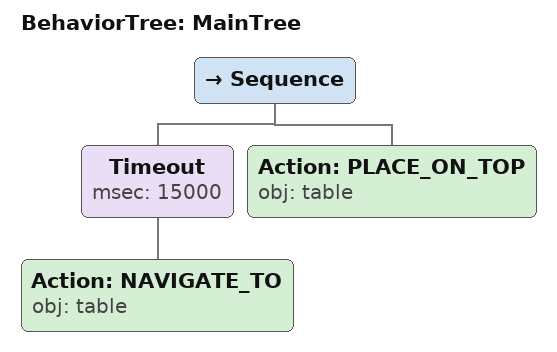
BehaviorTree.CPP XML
<root main_tree_to_execute="MainTree">
  <BehaviorTree ID="MainTree">
    <Sequence>
      <!-- Timeout: NAVIGATE_TO table within 15s -->
      <Timeout msec="15000">
        <!-- Navigate to table -->
        <Action ID="NAVIGATE_TO" obj="table" />
      </Timeout>
      <!-- Place on table -->
      <Action ID="PLACE_ON_TOP" obj="table" />
    </Sequence>
  </BehaviorTree>
</root>
